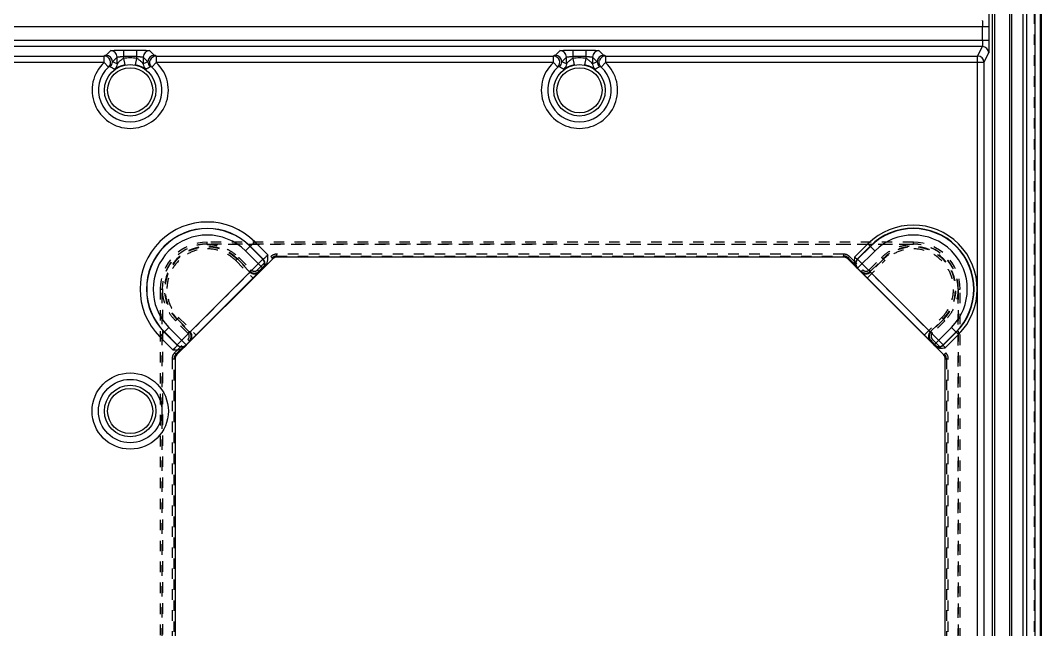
# Model space of a CAD drawing. Header units: millimetres. Extents: x -1265 to 1982, y -12197 to 1934.
# Drawn here: x 1040.4 to 1199.5, y -38.2 to 56.8 of the extents above; entities that cross this region are included whole.
import ezdxf

# ---------------------------------------------------------------- set-up
doc = ezdxf.new("R2010")
doc.units = ezdxf.units.MM
doc.header["$LTSCALE"] = 16.335
doc.linetypes.add('HIDDEN', pattern=[0.2, 0.1, -0.1])
doc.layers.get('0').update_dxf_attribs({"linetype": 'CONTINUOUS'})
doc.layers.add('DEFAULT_2', color=8, linetype='HIDDEN')

msp = doc.modelspace()

# ---------------------------------------------------------------- linework, layer by layer
at = {"color": 7, "linetype": 'Continuous'}
for p, q in [((1194.518, 200.871), (1194.518, -113.13)), ((1194.833, 200.887), (1194.833, -113.146)), ((1196.647, -113.76), (1196.647, 201.501)), ((1197.147, 201.501), (1197.147, -113.76)), ((1199.518, -68.13), (1199.518, 161.87)), ((1198.504, -66.198), (1198.504, 159.939)), ((1199.304, 159.939), (1199.304, -66.198)), ((1191.871, -66.659), (1191.871, 74.4)), ((1192.171, 74.4), (1192.171, -66.659)), ((1191.308, 55.755), (963.518, 55.755)), ((1190.308, 53.686), (1190.308, 55.755)), ((1191.308, 55.755), (1191.308, 53.686)), ((963.518, 53.686), (1191.308, 53.686)), ((1190.275, 52.687), (963.518, 52.687)), ((1190.275, 52.687), (1189.535, 51.207)), ((1022.262, 51.207), (1053.454, 51.207)), ((1053.454, 50.208), (1053.454, 51.207)), ((1054.485, 52.048), (1053.761, 51.324)), ((1054.76, 50.324), (1055.484, 51.048)), ((1055.484, 49.974), (1055.484, 51.048)), ((1056.483, 52.115), (1058.552, 52.115)), ((1056.483, 52.115), (1056.483, 50.798)), ((1058.552, 51.116), (1056.483, 51.116)), ((1058.552, 50.798), (1058.552, 52.115)), ((1059.551, 51.048), (1060.275, 50.324)), ((1059.551, 51.048), (1059.551, 49.974)), ((1061.275, 51.324), (1060.551, 52.048)), ((1061.581, 51.207), (1123.454, 51.207)), ((1061.581, 51.207), (1061.581, 50.208)), ((1123.454, 50.208), (1123.454, 51.207)), ((1124.485, 52.048), (1123.761, 51.324)), ((1124.76, 50.324), (1125.484, 51.048)), ((1125.484, 49.974), (1125.484, 51.048)), ((1126.483, 52.115), (1128.552, 52.115)), ((1126.483, 52.115), (1126.483, 50.798)), ((1128.552, 51.116), (1126.483, 51.116)), ((1128.552, 50.798), (1128.552, 52.115)), ((1129.551, 51.048), (1130.275, 50.324)), ((1129.551, 51.048), (1129.551, 49.974)), ((1131.275, 51.324), (1130.551, 52.048)), ((1131.581, 51.207), (1189.535, 51.207)), ((1131.581, 51.207), (1131.581, 50.208)), ((1189.535, -64.656), (1189.535, 51.207)), ((1190.535, 50.208), (1191.274, 51.687)), ((1053.454, 50.208), (1021.263, 50.208)), ((1054.138, 49.478), (1053.454, 50.208)), ((1055.484, 49.974), (1054.76, 50.324)), ((1056.483, 50.798), (1056.689, 49.82)), ((1058.347, 49.82), (1058.552, 50.798)), ((1060.275, 50.324), (1059.551, 49.974)), ((1060.898, 49.478), (1061.581, 50.208)), ((1123.454, 50.208), (1061.581, 50.208)), ((1124.138, 49.478), (1123.454, 50.208)), ((1125.484, 49.974), (1124.76, 50.324)), ((1126.483, 50.798), (1126.689, 49.82)), ((1128.347, 49.82), (1128.552, 50.798)), ((1130.275, 50.324), (1129.551, 49.974)), ((1130.898, 49.478), (1131.581, 50.208)), ((1190.535, 50.208), (1131.581, 50.208)), ((1190.535, 50.208), (1190.535, -64.656)), ((1076.918, 22.271), (1075.478, 20.831)), ((1075.478, 20.831), (1078.178, 18.131)), ((1076.185, 21.538), (1078.178, 19.544)), ((1078.231, 19.544), (1076.211, 21.564)), ((1078.985, 20.203), (1076.918, 22.271)), ((1172.47, 21.941), (1170.392, 19.862)), ((1172.812, 21.576), (1170.781, 19.544)), ((1170.857, 19.544), (1172.85, 21.538)), ((1170.857, 18.131), (1173.567, 20.841)), ((1173.557, 20.831), (1172.459, 21.929)), ((1064.81, 4.663), (1079.725, 19.578)), ((1064.844, 6.21), (1078.178, 19.544)), ((1078.231, 19.544), (1078.178, 19.544)), ((1168.604, 19.87), (1080.432, 19.87)), ((1169.31, 19.578), (1184.225, 4.663)), ((1170.857, 19.544), (1170.781, 19.544)), ((1170.857, 19.544), (1184.192, 6.21)), ((1078.178, 18.131), (1066.257, 6.21)), ((1182.779, 6.21), (1170.857, 18.131)), ((1063.557, 8.91), (1062.117, 7.47)), ((1062.824, 8.177), (1064.844, 6.157)), ((1064.844, 6.21), (1062.85, 8.203)), ((1063.547, 8.919), (1066.257, 6.21)), ((1182.779, 6.21), (1185.478, 8.91)), ((1186.185, 8.203), (1184.192, 6.21)), ((1184.192, 6.133), (1186.223, 8.165)), ((1186.577, 7.811), (1185.478, 8.91)), ((1062.105, 7.482), (1064.184, 5.403)), ((1184.509, 5.744), (1186.577, 7.811)), ((1064.844, 6.21), (1064.844, 6.157)), ((1184.192, 6.133), (1184.192, 6.21)), ((1064.518, 3.956), (1064.518, -84.216)), ((1184.518, -65.656), (1184.518, 3.956))]:
    msp.add_line(p, q, dxfattribs=at)
for centre, radius in [((1057.518, 45.87), 4.017), ((1057.518, 45.87), 3.517), ((1127.518, 45.87), 4.017), ((1127.518, 45.87), 3.517), ((1057.518, -4.13), 5.943), ((1057.518, -4.13), 4.944), ((1057.518, -4.13), 4.017), ((1057.518, -4.13), 3.517)]:
    msp.add_circle(centre, radius, dxfattribs=at)
for centre, radius, start, end in [((1190.274, 51.686), 1, 0.0552, 89.97098), ((1058.164, 39.287), 12.817, 110.09222, 111.55705), ((1053.451, 50.205), 1, 313.38464, 89.74629), ((1053.757, 50.328), 0.995, 0.0547, 89.78288), ((1054.483, 51.047), 1.001, 0.08419, 89.91582), ((1060.552, 51.047), 1.001, 90.08418, 179.91581), ((1061.279, 50.329), 0.995, 90.21142, 179.9453), ((1061.586, 50.207), 1, 90.25368, 158.50767), ((1057.056, 39.771), 12.299, 68.41115, 69.93761), ((1128.164, 39.287), 12.817, 110.09219, 111.55705), ((1123.451, 50.205), 1, 313.38463, 89.7463), ((1123.757, 50.328), 0.995, 0.05436, 89.78288), ((1124.483, 51.047), 1.001, 0.08419, 89.91582), ((1130.552, 51.047), 1.001, 90.08418, 179.91581), ((1131.279, 50.329), 0.995, 90.21142, 179.9453), ((1131.586, 50.207), 1, 90.25368, 158.50767), ((1127.054, 39.767), 12.303, 68.41133, 69.93727), ((1189.535, 50.207), 1, 0.03746, 89.98873), ((1057.518, 45.87), 5.943, 133.13167, 46.86833), ((1057.518, 45.87), 4.944, 133.1317, 46.8685), ((1057.695, 38.344), 11.689, 106.34896, 107.71985), ((1057.518, 45.87), 5.036, 78.14693, 101.85307), ((1057.34, 38.342), 11.691, 72.28012, 73.65079), ((1127.518, 45.87), 5.943, 133.13167, 46.86833), ((1127.518, 45.87), 4.944, 133.1317, 46.8685), ((1127.695, 38.344), 11.689, 106.34896, 107.71985), ((1127.518, 45.87), 5.036, 78.14693, 101.85307), ((1127.339, 38.342), 11.691, 72.28012, 73.65079), ((1069.518, 14.87), 10.466, 45, 224.90727), ((1069.518, 14.87), 9.466, 45, 225), ((1069.518, 14.87), 9.429, 45, 225), ((1179.518, 14.87), 9.983, 315, 134.90748), ((1179.518, 14.87), 9.483, 315, 135), ((1179.518, 14.87), 9.429, 315, 135), ((1069.518, 14.87), 8.43, 45, 224.90727), ((1179.518, 14.87), 8.43, 315, 134.90727), ((1077.47, 18.838), 1.001, 315.06678, 44.93322), ((1171.566, 18.838), 1.001, 135.06678, 224.93322), ((1171.403, 18.751), 0.878, 219.08785, 224.8638), ((1065.55, 6.918), 1.001, 225.06678, 314.93322), ((1183.485, 6.918), 1.001, 225.06678, 314.93322)]:
    msp.add_arc(centre, radius, start, end, dxfattribs=at)
for centre, major_axis, start_param, end_param in [((1080.432, 18.87), (-0.383, 0.925), -0.3924468, 0.3924468), ((1168.603, 18.87), (-0.383, -0.925), 2.7491459, 3.5340394), ((1065.518, 3.956), (0.925, -0.383), 2.7491459, 3.5340394), ((1183.517, 3.956), (0.925, 0.383), -0.3924468, 0.3924468)]:
    msp.add_ellipse(centre, major_axis=major_axis, ratio=0.9992864, start_param=start_param, end_param=end_param, dxfattribs=at)
for points, knots in [([(1191.274, 57.754), (1191.282, 57.738), (1191.279, 57.678), (1191.291, 57.56), (1191.293, 57.373), (1191.299, 57.127), (1191.303, 56.831), (1191.307, 56.368), (1191.308, 56.005), (1191.308, 55.755)], [0, 0, 0, 0, 0.0252719, 0.0861323, 0.1806552, 0.3051201, 0.4551205, 0.6252715, 1, 1, 1, 1]), ([(1190.275, 56.754), (1190.281, 56.748), (1190.281, 56.715), (1190.29, 56.658), (1190.294, 56.563), (1190.299, 56.441), (1190.303, 56.293), (1190.307, 56.061), (1190.308, 55.88), (1190.308, 55.755)], [0, 0, 0, 0, 0.026378, 0.0879337, 0.1820645, 0.3058672, 0.4557909, 0.6258521, 1, 1, 1, 1]), ([(1190.308, 53.686), (1190.308, 53.561), (1190.307, 53.38), (1190.303, 53.148), (1190.299, 53), (1190.294, 52.878), (1190.29, 52.783), (1190.281, 52.726), (1190.281, 52.693), (1190.275, 52.687)], [0, 0, 0, 0, 0.3741479, 0.5442091, 0.6941328, 0.8179355, 0.9120663, 0.973622, 1, 1, 1, 1]), ([(1191.308, 53.686), (1191.308, 53.436), (1191.307, 53.073), (1191.303, 52.61), (1191.299, 52.314), (1191.293, 52.068), (1191.291, 51.88), (1191.279, 51.763), (1191.282, 51.702), (1191.274, 51.687)], [0, 0, 0, 0, 0.3747261, 0.5448771, 0.6948789, 0.8193448, 0.9138682, 0.9747284, 1, 1, 1, 1]), ([(1054.485, 52.048), (1054.489, 52.052), (1054.507, 52.056), (1054.54, 52.062), (1054.592, 52.068), (1054.696, 52.077), (1054.865, 52.087), (1055.11, 52.097), (1055.407, 52.105), (1055.87, 52.113), (1056.233, 52.115), (1056.483, 52.115)], [0, 0, 0, 0, 0.0086084, 0.0259685, 0.0521254, 0.0869437, 0.1814387, 0.3058066, 0.4556599, 0.6256362, 1, 1, 1, 1]), ([(1055.484, 51.048), (1055.488, 51.057), (1055.523, 51.065), (1055.58, 51.077), (1055.675, 51.087), (1055.797, 51.097), (1055.945, 51.105), (1056.177, 51.113), (1056.359, 51.116), (1056.483, 51.116)], [0, 0, 0, 0, 0.028623, 0.0908393, 0.1850514, 0.3085881, 0.4580096, 0.6274121, 1, 1, 1, 1]), ([(1058.552, 52.115), (1058.802, 52.115), (1059.165, 52.113), (1059.629, 52.105), (1059.925, 52.097), (1060.171, 52.087), (1060.34, 52.077), (1060.443, 52.068), (1060.495, 52.062), (1060.529, 52.056), (1060.547, 52.052), (1060.551, 52.048)], [0, 0, 0, 0, 0.3743586, 0.544335, 0.6941914, 0.8185612, 0.9130572, 0.9478757, 0.9740322, 0.9913918, 1, 1, 1, 1]), ([(1058.552, 51.116), (1058.677, 51.116), (1058.859, 51.113), (1059.09, 51.105), (1059.238, 51.097), (1059.36, 51.087), (1059.456, 51.077), (1059.512, 51.065), (1059.547, 51.057), (1059.551, 51.048)], [0, 0, 0, 0, 0.3725879, 0.5419904, 0.6914119, 0.8149486, 0.9091607, 0.971377, 1, 1, 1, 1]), ([(1124.485, 52.048), (1124.489, 52.052), (1124.507, 52.056), (1124.54, 52.062), (1124.592, 52.068), (1124.696, 52.077), (1124.865, 52.087), (1125.11, 52.097), (1125.407, 52.105), (1125.87, 52.113), (1126.233, 52.115), (1126.483, 52.115)], [0, 0, 0, 0, 0.0086084, 0.0259685, 0.0521254, 0.0869437, 0.1814387, 0.3058066, 0.4556599, 0.6256362, 1, 1, 1, 1]), ([(1125.484, 51.048), (1125.488, 51.057), (1125.523, 51.065), (1125.58, 51.077), (1125.675, 51.087), (1125.797, 51.097), (1125.945, 51.105), (1126.177, 51.113), (1126.359, 51.116), (1126.483, 51.116)], [0, 0, 0, 0, 0.028623, 0.0908393, 0.1850514, 0.3085881, 0.4580096, 0.6274121, 1, 1, 1, 1]), ([(1128.552, 52.115), (1128.802, 52.115), (1129.165, 52.113), (1129.629, 52.105), (1129.925, 52.097), (1130.171, 52.087), (1130.34, 52.077), (1130.443, 52.068), (1130.495, 52.062), (1130.529, 52.056), (1130.547, 52.052), (1130.551, 52.048)], [0, 0, 0, 0, 0.3743586, 0.544335, 0.6941914, 0.8185612, 0.9130572, 0.9478757, 0.9740322, 0.9913918, 1, 1, 1, 1]), ([(1128.552, 51.116), (1128.677, 51.116), (1128.859, 51.113), (1129.09, 51.105), (1129.238, 51.097), (1129.36, 51.087), (1129.456, 51.077), (1129.512, 51.065), (1129.547, 51.057), (1129.551, 51.048)], [0, 0, 0, 0, 0.3725879, 0.5419904, 0.6914119, 0.8149486, 0.9091607, 0.971377, 1, 1, 1, 1]), ([(1054.405, 49.56), (1054.505, 49.646), (1054.685, 49.88), (1054.757, 50.17), (1054.756, 50.325)], [0, 0, 0, 0, 0.4594828, 1, 1, 1, 1]), ([(1055.484, 49.974), (1055.484, 49.901), (1055.444, 49.597), (1055.266, 49.309), (1055.079, 49.17)], [0, 0, 0, 0, 0.2378359, 1, 1, 1, 1]), ([(1056.689, 49.82), (1056.573, 49.796), (1056.351, 49.74), (1056.04, 49.636), (1055.767, 49.524), (1055.538, 49.414), (1055.355, 49.316), (1055.232, 49.245), (1055.158, 49.204), (1055.12, 49.183), (1055.097, 49.174), (1055.082, 49.168), (1055.079, 49.17)], [0, 0, 0, 0, 0.2027025, 0.3932004, 0.5638607, 0.7105027, 0.8302724, 0.9202685, 0.9531344, 0.9774499, 0.9929896, 1, 1, 1, 1]), ([(1056.483, 50.798), (1056.415, 50.77), (1056.282, 50.701), (1056.098, 50.578), (1055.931, 50.443), (1055.787, 50.307), (1055.669, 50.182), (1055.588, 50.088), (1055.538, 50.03), (1055.512, 49.998), (1055.498, 49.984), (1055.486, 49.972), (1055.484, 49.974)], [0, 0, 0, 0, 0.1709537, 0.3418968, 0.5075347, 0.6613883, 0.7961343, 0.9033936, 0.9439232, 0.9741992, 0.9931134, 1, 1, 1, 1]), ([(1059.957, 49.17), (1059.953, 49.168), (1059.939, 49.174), (1059.915, 49.184), (1059.877, 49.204), (1059.803, 49.245), (1059.681, 49.315), (1059.498, 49.413), (1059.27, 49.524), (1058.996, 49.636), (1058.684, 49.74), (1058.462, 49.796), (1058.347, 49.82)], [0, 0, 0, 0, 0.0070132, 0.0225685, 0.0468083, 0.079547, 0.1693682, 0.2889977, 0.4353577, 0.6058799, 0.7975044, 1, 1, 1, 1]), ([(1059.551, 49.974), (1059.549, 49.972), (1059.537, 49.984), (1059.524, 49.998), (1059.497, 50.03), (1059.448, 50.088), (1059.367, 50.182), (1059.249, 50.307), (1059.104, 50.443), (1058.938, 50.578), (1058.754, 50.701), (1058.621, 50.77), (1058.552, 50.798)], [0, 0, 0, 0, 0.0068866, 0.0258008, 0.0560768, 0.0966064, 0.2038657, 0.3386116, 0.4924653, 0.6581032, 0.8290463, 1, 1, 1, 1]), ([(1059.551, 49.974), (1059.551, 49.901), (1059.592, 49.597), (1059.77, 49.309), (1059.957, 49.17)], [0, 0, 0, 0, 0.2378359, 1, 1, 1, 1]), ([(1060.279, 50.325), (1060.279, 50.17), (1060.35, 49.88), (1060.53, 49.646), (1060.63, 49.56)], [0, 0, 0, 0, 0.5405168, 1, 1, 1, 1]), ([(1060.898, 49.478), (1060.855, 49.519), (1060.678, 49.721), (1060.584, 49.998), (1060.585, 50.207)], [0, 0, 0, 0, 0.2203706, 1, 1, 1, 1]), ([(1124.405, 49.56), (1124.505, 49.646), (1124.685, 49.88), (1124.757, 50.17), (1124.756, 50.325)], [0, 0, 0, 0, 0.4594564, 1, 1, 1, 1]), ([(1125.484, 49.974), (1125.484, 49.901), (1125.444, 49.597), (1125.266, 49.309), (1125.079, 49.17)], [0, 0, 0, 0, 0.2378359, 1, 1, 1, 1]), ([(1126.689, 49.82), (1126.573, 49.796), (1126.351, 49.74), (1126.04, 49.636), (1125.767, 49.524), (1125.538, 49.414), (1125.355, 49.316), (1125.232, 49.245), (1125.158, 49.204), (1125.12, 49.183), (1125.097, 49.174), (1125.082, 49.168), (1125.079, 49.17)], [0, 0, 0, 0, 0.2027025, 0.3932004, 0.5638607, 0.7105027, 0.8302724, 0.9202685, 0.9531344, 0.9774499, 0.9929896, 1, 1, 1, 1]), ([(1126.483, 50.798), (1126.415, 50.77), (1126.282, 50.701), (1126.098, 50.578), (1125.931, 50.443), (1125.787, 50.307), (1125.669, 50.182), (1125.588, 50.088), (1125.538, 50.03), (1125.512, 49.998), (1125.498, 49.984), (1125.486, 49.972), (1125.484, 49.974)], [0, 0, 0, 0, 0.1709537, 0.3418968, 0.5075347, 0.6613883, 0.7961343, 0.9033936, 0.9439232, 0.9741992, 0.9931134, 1, 1, 1, 1]), ([(1129.957, 49.17), (1129.953, 49.168), (1129.939, 49.174), (1129.915, 49.184), (1129.877, 49.204), (1129.803, 49.245), (1129.681, 49.315), (1129.498, 49.413), (1129.27, 49.524), (1128.996, 49.636), (1128.684, 49.74), (1128.462, 49.796), (1128.347, 49.82)], [0, 0, 0, 0, 0.0070132, 0.0225685, 0.0468083, 0.079547, 0.1693682, 0.2889977, 0.4353577, 0.6058799, 0.7975044, 1, 1, 1, 1]), ([(1129.551, 49.974), (1129.549, 49.972), (1129.537, 49.984), (1129.524, 49.998), (1129.497, 50.03), (1129.448, 50.088), (1129.367, 50.182), (1129.249, 50.307), (1129.104, 50.443), (1128.938, 50.578), (1128.754, 50.701), (1128.621, 50.77), (1128.552, 50.798)], [0, 0, 0, 0, 0.0068866, 0.0258008, 0.0560768, 0.0966064, 0.2038657, 0.3386116, 0.4924653, 0.6581032, 0.8290463, 1, 1, 1, 1]), ([(1129.551, 49.974), (1129.551, 49.901), (1129.592, 49.597), (1129.77, 49.309), (1129.957, 49.17)], [0, 0, 0, 0, 0.2378359, 1, 1, 1, 1]), ([(1130.279, 50.325), (1130.279, 50.17), (1130.35, 49.88), (1130.53, 49.646), (1130.63, 49.56)], [0, 0, 0, 0, 0.5405168, 1, 1, 1, 1]), ([(1130.898, 49.478), (1130.855, 49.519), (1130.678, 49.721), (1130.584, 49.998), (1130.585, 50.207)], [0, 0, 0, 0, 0.2203704, 1, 1, 1, 1]), ([(1078.985, 20.203), (1078.897, 20.115), (1078.767, 19.988), (1078.597, 19.831), (1078.487, 19.731), (1078.394, 19.652), (1078.319, 19.592), (1078.27, 19.561), (1078.24, 19.541), (1078.231, 19.544)], [0, 0, 0, 0, 0.3725923, 0.5419941, 0.6914143, 0.8149499, 0.9091613, 0.9713771, 1, 1, 1, 1]), ([(1078.491, 19.081), (1078.479, 19.126), (1078.422, 19.295), (1078.324, 19.451), (1078.231, 19.544)], [0, 0, 0, 0, 0.2616141, 1, 1, 1, 1]), ([(1078.458, 18.31), (1078.576, 18.429), (1078.77, 18.712), (1078.978, 19.357), (1078.985, 19.868), (1078.985, 20.203)], [0, 0, 0, 0, 0.2497641, 0.4999241, 1, 1, 1, 1]), ([(1170.392, 19.862), (1170.342, 19.572), (1170.278, 19.123), (1170.427, 18.544), (1170.596, 18.292), (1170.7, 18.188)], [0, 0, 0, 0, 0.4998583, 0.7501063, 1, 1, 1, 1]), ([(1170.781, 19.544), (1170.776, 19.542), (1170.758, 19.548), (1170.732, 19.563), (1170.692, 19.591), (1170.622, 19.647), (1170.519, 19.738), (1170.436, 19.818), (1170.392, 19.862)], [0, 0, 0, 0, 0.0319728, 0.095322, 0.1897576, 0.3129466, 0.6299434, 1, 1, 1, 1]), ([(1170.781, 19.544), (1170.698, 19.461), (1170.561, 19.253), (1170.431, 18.775), (1170.568, 18.385), (1170.721, 18.197)], [0, 0, 0, 0, 0.2423698, 0.5004278, 1, 1, 1, 1]), ([(1078.231, 18.131), (1078.259, 18.159), (1078.37, 18.288), (1078.447, 18.444), (1078.483, 18.568)], [0, 0, 0, 0, 0.2369747, 1, 1, 1, 1]), ([(1078.458, 18.31), (1078.429, 18.284), (1078.377, 18.24), (1078.309, 18.182), (1078.264, 18.15), (1078.24, 18.131), (1078.231, 18.131)], [0, 0, 0, 0, 0.4057525, 0.7101773, 0.9085774, 1, 1, 1, 1]), ([(1170.781, 18.131), (1170.771, 18.131), (1170.743, 18.156), (1170.717, 18.174), (1170.7, 18.188)], [0, 0, 0, 0, 0.3032722, 1, 1, 1, 1]), ([(1064.844, 6.157), (1064.847, 6.148), (1064.827, 6.118), (1064.796, 6.069), (1064.736, 5.994), (1064.657, 5.901), (1064.557, 5.791), (1064.4, 5.621), (1064.273, 5.491), (1064.184, 5.403)], [0, 0, 0, 0, 0.028623, 0.0908388, 0.1850502, 0.3085857, 0.4580059, 0.6274077, 1, 1, 1, 1]), ([(1064.184, 5.403), (1064.52, 5.403), (1065.031, 5.41), (1065.676, 5.618), (1065.959, 5.812), (1066.077, 5.93)], [0, 0, 0, 0, 0.5000758, 0.7502356, 1, 1, 1, 1]), ([(1064.844, 6.157), (1064.916, 6.085), (1065.093, 5.963), (1065.401, 5.858), (1065.736, 5.865), (1065.944, 5.944), (1066.04, 5.996)], [0, 0, 0, 0, 0.2376613, 0.4914156, 0.7471374, 1, 1, 1, 1]), ([(1066.04, 5.996), (1066.06, 6.008), (1066.138, 6.054), (1066.21, 6.11), (1066.257, 6.157)], [0, 0, 0, 0, 0.2592514, 1, 1, 1, 1]), ([(1066.257, 6.157), (1066.257, 6.148), (1066.238, 6.124), (1066.206, 6.079), (1066.148, 6.011), (1066.104, 5.959), (1066.077, 5.93)], [0, 0, 0, 0, 0.0914229, 0.2898234, 0.5942479, 1, 1, 1, 1]), ([(1182.836, 6.052), (1182.821, 6.07), (1182.803, 6.096), (1182.779, 6.123), (1182.779, 6.133)], [0, 0, 0, 0, 0.6967332, 1, 1, 1, 1]), ([(1182.779, 6.133), (1182.807, 6.105), (1182.935, 5.994), (1183.091, 5.917), (1183.215, 5.881)], [0, 0, 0, 0, 0.2369747, 1, 1, 1, 1]), ([(1182.836, 6.052), (1182.94, 5.948), (1183.191, 5.78), (1183.771, 5.631), (1184.219, 5.694), (1184.509, 5.744)], [0, 0, 0, 0, 0.2498944, 0.5001423, 1, 1, 1, 1]), ([(1183.728, 5.874), (1183.774, 5.886), (1183.942, 5.942), (1184.099, 6.04), (1184.192, 6.133)], [0, 0, 0, 0, 0.2616141, 1, 1, 1, 1]), ([(1184.509, 5.744), (1184.465, 5.788), (1184.385, 5.872), (1184.294, 5.975), (1184.238, 6.045), (1184.211, 6.085), (1184.196, 6.111), (1184.189, 6.128), (1184.192, 6.133)], [0, 0, 0, 0, 0.3700565, 0.6870533, 0.8102425, 0.9046782, 0.9680275, 1, 1, 1, 1])]:
    msp.add_open_spline(points, degree=3, knots=knots, dxfattribs=at)
for points in [[(1054.405, 49.561), (1054.629, 49.43), (1054.854, 49.3), (1055.079, 49.17)], [(1059.957, 49.17), (1060.182, 49.3), (1060.406, 49.43), (1060.631, 49.561)], [(1060.585, 50.207), (1060.585, 50.332), (1060.61, 50.458), (1060.655, 50.574)], [(1124.405, 49.561), (1124.629, 49.43), (1124.854, 49.3), (1125.079, 49.17)], [(1129.957, 49.17), (1130.182, 49.3), (1130.406, 49.43), (1130.631, 49.561)], [(1130.585, 50.207), (1130.585, 50.332), (1130.61, 50.458), (1130.655, 50.574)], [(1078.483, 18.568), (1078.531, 18.732), (1078.534, 18.916), (1078.491, 19.081)], [(1183.215, 5.881), (1183.379, 5.833), (1183.563, 5.83), (1183.728, 5.874)]]:
    msp.add_open_spline(points, degree=3, dxfattribs=at)
at = {"layer": 'DEFAULT_2', "color": 8, "linetype": 'HIDDEN'}
for p, q in [((1198.386, 276.741), (1198.386, -115)), ((1199.386, -115), (1199.386, 276.741)), ((1179.575, 21.855), (1069.46, 21.856)), ((1179.518, 22.195), (1069.518, 22.195)), ((1069.518, 21.87), (1069.518, 22.195)), ((1069.518, 21.895), (1179.518, 21.895)), ((1179.518, 22.195), (1179.518, 21.87)), ((1073.958, 19.311), (1074.442, 19.795)), ((1073.958, 19.311), (1076.683, 16.587)), ((1076.157, 17.536), (1074.17, 19.523)), ((1074.23, 19.583), (1076.157, 17.656)), ((1074.43, 19.807), (1076.369, 17.868)), ((1077.359, 17.868), (1079.445, 19.954)), ((1077.571, 17.656), (1079.657, 19.742)), ((1079.445, 19.954), (1079.657, 19.742)), ((1079.725, 19.578), (1079.657, 19.742)), ((1168.672, 20.335), (1080.364, 20.335)), ((1080.364, 20.035), (1080.364, 20.335)), ((1080.364, 20.035), (1168.672, 20.035)), ((1080.432, 19.87), (1080.364, 20.035)), ((1168.672, 20.035), (1168.604, 19.87)), ((1168.672, 20.335), (1168.672, 20.035)), ((1169.379, 19.742), (1169.31, 19.578)), ((1169.379, 19.742), (1169.591, 19.954)), ((1169.379, 19.742), (1171.465, 17.656)), ((1169.591, 19.954), (1171.677, 17.868)), ((1172.353, 16.587), (1175.091, 19.326)), ((1172.666, 17.868), (1174.593, 19.795)), ((1172.878, 17.656), (1174.805, 19.583)), ((1174.865, 19.523), (1172.878, 17.536)), ((1174.593, 19.795), (1175.077, 19.311)), ((1076.369, 17.868), (1076.157, 17.656)), ((1076.157, 17.656), (1076.157, 17.536)), ((1077.571, 17.656), (1077.359, 17.868)), ((1077.571, 17.656), (1077.571, 17.536)), ((1078.231, 18.131), (1078.178, 18.131)), ((1170.857, 18.131), (1170.781, 18.131)), ((1171.677, 17.868), (1171.465, 17.656)), ((1171.465, 17.536), (1171.465, 17.656)), ((1172.878, 17.656), (1172.666, 17.868)), ((1172.878, 17.536), (1172.878, 17.656)), ((1067.095, 8.412), (1075.976, 17.293)), ((1067.801, 7.705), (1076.683, 16.587)), ((1172.352, 16.587), (1181.234, 7.705)), ((1173.059, 17.293), (1181.941, 8.412)), ((1062.193, 14.87), (1062.518, 14.87)), ((1062.193, 14.87), (1062.193, -95.13)), ((1062.493, -95.13), (1062.493, 14.87)), ((1062.533, 14.928), (1062.532, -95.187)), ((1186.503, -95.187), (1186.503, 14.928)), ((1186.518, 14.87), (1186.842, 14.87)), ((1186.543, 14.87), (1186.543, -95.13)), ((1186.842, -95.13), (1186.842, 14.87)), ((1064.593, 9.946), (1065.077, 10.43)), ((1066.52, 8.019), (1064.593, 9.946)), ((1066.732, 8.231), (1064.805, 10.158)), ((1064.865, 10.218), (1066.852, 8.231)), ((1065.062, 10.444), (1067.801, 7.705)), ((1181.234, 7.705), (1183.958, 10.43)), ((1182.184, 8.231), (1184.17, 10.218)), ((1184.23, 10.158), (1182.303, 8.231)), ((1184.454, 9.958), (1182.515, 8.019)), ((1183.958, 10.43), (1184.442, 9.946)), ((1066.732, 8.231), (1066.52, 8.019)), ((1066.852, 8.231), (1066.732, 8.231)), ((1182.303, 8.231), (1182.184, 8.231)), ((1182.515, 8.019), (1182.303, 8.231)), ((1064.434, 4.943), (1066.52, 7.029)), ((1064.646, 4.731), (1066.732, 6.817)), ((1066.52, 7.029), (1066.732, 6.817)), ((1066.852, 6.817), (1066.732, 6.817)), ((1182.303, 6.817), (1182.184, 6.817)), ((1182.303, 6.817), (1182.515, 7.029)), ((1182.303, 6.817), (1184.389, 4.731)), ((1182.515, 7.029), (1184.601, 4.943)), ((1064.646, 4.731), (1064.434, 4.943)), ((1066.257, 6.21), (1066.257, 6.157)), ((1182.779, 6.133), (1182.779, 6.21)), ((1184.601, 4.943), (1184.389, 4.731)), ((1064.053, 4.024), (1064.353, 4.024)), ((1064.053, 4.024), (1064.053, -84.284)), ((1064.353, 4.024), (1064.518, 3.956)), ((1064.353, -84.284), (1064.353, 4.024)), ((1064.646, 4.731), (1064.81, 4.663)), ((1184.225, 4.663), (1184.389, 4.731)), ((1184.518, 3.956), (1184.682, 4.024)), ((1184.682, 4.024), (1184.982, 4.024)), ((1184.682, 4.024), (1184.682, -84.284)), ((1184.982, -84.284), (1184.982, 4.024))]:
    msp.add_line(p, q, dxfattribs=at)
for centre, radius, start, end in [((1069.518, 14.87), 7.325, 90, 180), ((1069.518, 14.87), 7.025, 90, 180), ((1069.518, 14.87), 7, 90, 180), ((1069.518, 14.87), 6.664, 45, 225), ((1069.518, 14.87), 6.58, 45, 225), ((1179.518, 14.87), 6.664, 315, 135), ((1179.518, 14.87), 6.58, 315, 135), ((1179.518, 14.87), 7.325, 0, 90), ((1179.518, 14.87), 7.025, 0, 90), ((1179.518, 14.87), 7, 0, 90), ((1080.363, 19.036), 1.299, 89.9954, 135.0046), ((1168.672, 19.036), 1.299, 44.9954, 90.0046), ((1076.864, 18.362), 0.999, 224.99769, 315.00231), ((1076.864, 18.245), 1.001, 225.08419, 314.91582), ((1076.864, 18.362), 0.699, 224.98555, 315.01445), ((1172.171, 18.362), 0.999, 224.99769, 315.00231), ((1172.171, 18.245), 1.001, 225.08418, 314.91581), ((1172.171, 18.362), 0.699, 224.98555, 315.01445), ((1066.026, 7.524), 0.699, 314.98555, 45.01445), ((1066.026, 7.524), 0.999, 314.99769, 45.00231), ((1066.143, 7.524), 1.001, 315.08418, 44.91581), ((1182.892, 7.524), 1.001, 135.08419, 224.91582), ((1183.01, 7.524), 0.999, 134.99769, 225.00231), ((1183.01, 7.524), 0.699, 134.98555, 225.01445), ((1065.352, 4.025), 1.299, 134.9954, 180.0046), ((1183.683, 4.025), 1.299, 359.9954, 45.0046)]:
    msp.add_arc(centre, radius, start, end, dxfattribs=at)
for points, knots in [([(1073.958, 19.311), (1073.381, 19.888), (1071.984, 20.824), (1069.523, 21.313), (1067.059, 20.826), (1064.969, 19.434), (1063.57, 17.348), (1063.075, 14.886), (1063.557, 12.425), (1064.485, 11.021), (1065.062, 10.444)], [0, 0, 0, 0, 0.1250275, 0.2500112, 0.3750097, 0.5000018, 0.6249935, 0.7499956, 0.8749698, 1, 1, 1, 1]), ([(1069.46, 21.856), (1069.919, 21.856), (1070.838, 21.756), (1072.163, 21.358), (1073.39, 20.716), (1074.106, 20.131), (1074.43, 19.807)], [0, 0, 0, 0, 0.2498864, 0.5000832, 0.7500352, 1, 1, 1, 1]), ([(1174.593, 19.795), (1174.918, 20.12), (1175.635, 20.709), (1176.865, 21.355), (1178.193, 21.755), (1179.115, 21.855), (1179.575, 21.855)], [0, 0, 0, 0, 0.2499745, 0.4998997, 0.7501169, 1, 1, 1, 1]), ([(1183.958, 10.43), (1184.536, 11.007), (1185.471, 12.404), (1185.96, 14.865), (1185.474, 17.329), (1184.081, 19.419), (1181.996, 20.818), (1179.533, 21.313), (1177.072, 20.831), (1175.669, 19.903), (1175.091, 19.326)], [0, 0, 0, 0, 0.1250275, 0.2500112, 0.3750097, 0.5000018, 0.6249935, 0.7499956, 0.8749698, 1, 1, 1, 1]), ([(1080.364, 20.035), (1080.234, 20.035), (1079.972, 19.981), (1079.749, 19.834), (1079.657, 19.742)], [0, 0, 0, 0, 0.5000007, 1, 1, 1, 1]), ([(1169.379, 19.742), (1169.287, 19.834), (1169.064, 19.981), (1168.802, 20.035), (1168.672, 20.035)], [0, 0, 0, 0, 0.4999993, 1, 1, 1, 1]), ([(1075.976, 17.293), (1076.002, 17.319), (1076.049, 17.369), (1076.11, 17.441), (1076.141, 17.491), (1076.163, 17.527), (1076.157, 17.536)], [0, 0, 0, 0, 0.3621352, 0.6724334, 0.8951186, 1, 1, 1, 1]), ([(1076.683, 16.587), (1076.798, 16.702), (1076.964, 16.87), (1077.173, 17.086), (1077.306, 17.226), (1077.413, 17.344), (1077.497, 17.434), (1077.541, 17.495), (1077.571, 17.525), (1077.571, 17.536)], [0, 0, 0, 0, 0.3744065, 0.5444056, 0.694283, 0.8186704, 0.9131787, 0.9741514, 1, 1, 1, 1]), ([(1171.465, 17.536), (1171.465, 17.525), (1171.494, 17.495), (1171.538, 17.434), (1171.622, 17.344), (1171.73, 17.226), (1171.863, 17.086), (1172.072, 16.87), (1172.237, 16.702), (1172.352, 16.587)], [0, 0, 0, 0, 0.0258523, 0.0868302, 0.1813394, 0.3057236, 0.4555944, 0.6255905, 1, 1, 1, 1]), ([(1172.878, 17.536), (1172.872, 17.527), (1172.894, 17.491), (1172.926, 17.441), (1172.987, 17.369), (1173.033, 17.319), (1173.059, 17.293)], [0, 0, 0, 0, 0.1048814, 0.3275666, 0.6378648, 1, 1, 1, 1]), ([(1064.593, 9.946), (1064.268, 10.271), (1063.679, 10.988), (1063.033, 12.217), (1062.633, 13.546), (1062.533, 14.468), (1062.533, 14.928)], [0, 0, 0, 0, 0.2499745, 0.4998997, 0.7501169, 1, 1, 1, 1]), ([(1186.503, 14.928), (1186.503, 14.469), (1186.404, 13.55), (1186.005, 12.225), (1185.363, 10.998), (1184.778, 10.282), (1184.454, 9.958)], [0, 0, 0, 0, 0.2498864, 0.5000832, 0.7500352, 1, 1, 1, 1]), ([(1066.852, 8.231), (1066.861, 8.225), (1066.897, 8.247), (1066.947, 8.278), (1067.019, 8.339), (1067.069, 8.386), (1067.095, 8.412)], [0, 0, 0, 0, 0.1048814, 0.3275666, 0.6378648, 1, 1, 1, 1]), ([(1181.941, 8.412), (1181.967, 8.386), (1182.016, 8.339), (1182.089, 8.278), (1182.138, 8.247), (1182.175, 8.225), (1182.184, 8.231)], [0, 0, 0, 0, 0.3621352, 0.6724334, 0.8951186, 1, 1, 1, 1]), ([(1066.852, 6.817), (1066.863, 6.817), (1066.893, 6.847), (1066.954, 6.891), (1067.044, 6.975), (1067.162, 7.082), (1067.302, 7.215), (1067.518, 7.424), (1067.686, 7.59), (1067.801, 7.705)], [0, 0, 0, 0, 0.0258523, 0.0868302, 0.1813394, 0.3057236, 0.4555944, 0.6255905, 1, 1, 1, 1]), ([(1181.234, 7.705), (1181.349, 7.59), (1181.517, 7.424), (1181.734, 7.215), (1181.873, 7.082), (1181.991, 6.975), (1182.081, 6.891), (1182.142, 6.847), (1182.172, 6.817), (1182.184, 6.817)], [0, 0, 0, 0, 0.3744065, 0.5444056, 0.694283, 0.8186704, 0.9131787, 0.9741514, 1, 1, 1, 1]), ([(1064.646, 4.731), (1064.554, 4.639), (1064.407, 4.416), (1064.353, 4.154), (1064.353, 4.024)], [0, 0, 0, 0, 0.4999993, 1, 1, 1, 1]), ([(1184.682, 4.024), (1184.682, 4.154), (1184.629, 4.416), (1184.481, 4.639), (1184.389, 4.731)], [0, 0, 0, 0, 0.5000007, 1, 1, 1, 1])]:
    msp.add_open_spline(points, degree=3, knots=knots, dxfattribs=at)

doc.saveas('drawing.dxf')
